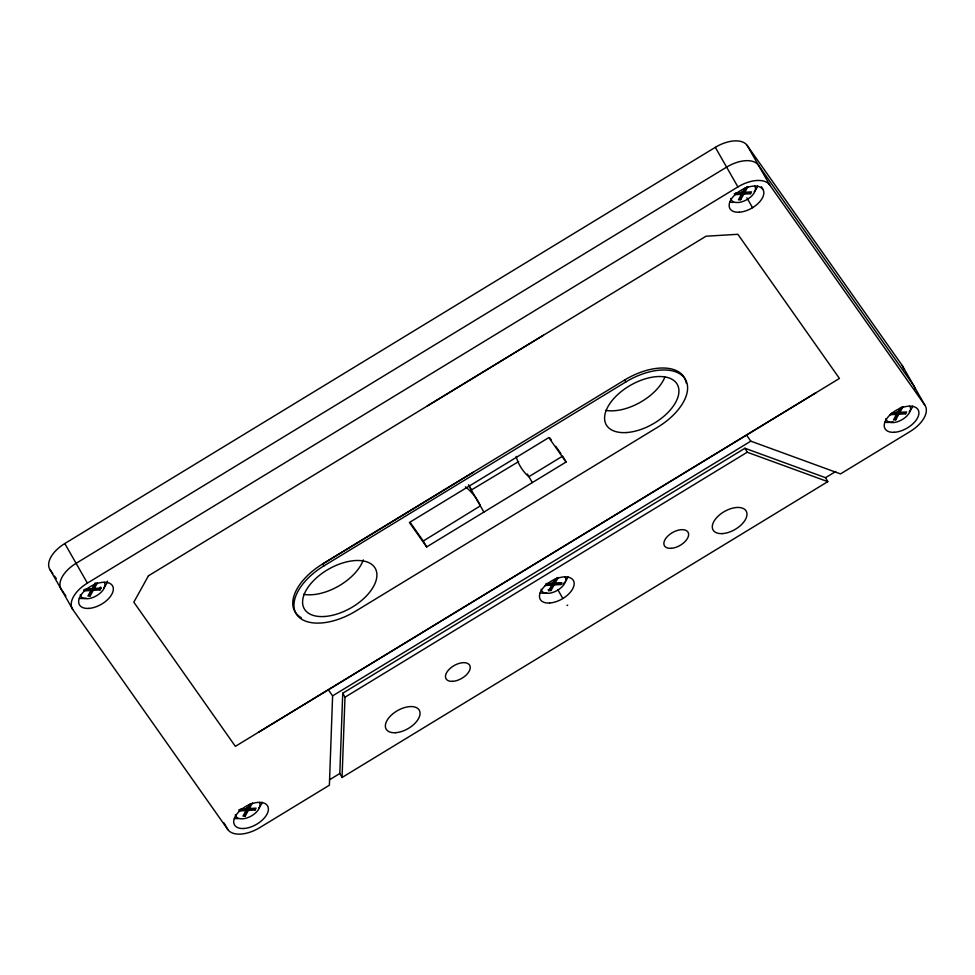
<?xml version="1.0" encoding="UTF-8"?>
<svg xmlns="http://www.w3.org/2000/svg" width="975" height="975" viewBox="0 0 975 975"><rect width="100%" height="100%" fill="white"/><g stroke="black" fill="none" stroke-linecap="round" stroke-linejoin="round"><path stroke-width="1.46" d="M328.307 689.752L332.609 695.87L329.379 785.216L259.679 827.665A27.227 14.905 -29.7 0 1 227.833 829.579L72.759 609.497L50.188 569.912A27.227 14.905 -29.7 0 1 64.801 543.538L715.321 147.335A27.227 14.905 -29.7 0 1 747.167 145.421L902.241 365.503L924.812 405.088A27.227 14.905 -29.7 0 1 910.199 431.462L840.499 473.911L750.811 441.163L746.509 435.045M339.812 773.516L342.725 693.249L744.949 448.268L825.533 477.689L827.787 481.65L342.067 777.477L339.812 773.516L329.66 779.707M342.067 777.477L344.979 697.21L342.725 693.249M85.288 589.01L84.252 590.874L91.004 590.46L90.443 589.473L83.679 589.887M91.004 590.46L87.908 596.054L90.151 595.92L93.259 590.326L100.011 589.924L101.047 588.059L100.486 587.06L99.45 588.924L92.698 589.339L89.59 594.933L90.151 595.92M95.136 583.001L92.04 588.595L86.629 588.924M96.208 583.001L93.722 587.474L94.295 588.461L101.047 588.059M94.295 588.461L97.39 582.867M238.753 809.969L245.505 809.555L246.066 810.554L242.97 816.148L245.225 816.014L248.32 810.42L255.084 810.006L256.108 808.141L249.356 808.543L248.796 807.556L250.648 804.204M240.35 809.092L247.102 808.689L249.588 804.204M255.084 810.006L254.512 809.018L247.76 809.421L244.652 815.015L245.225 816.014M249.356 808.543L252.452 802.949M734.199 193.684L740.951 193.269L741.524 194.269L738.416 199.863L740.671 199.717L743.779 194.123L750.531 193.72L751.567 191.856L744.803 192.258L744.242 191.271L746.728 186.798M735.796 192.806L742.56 192.404L745.034 187.919M750.531 193.72L749.97 192.733L743.206 193.135L740.11 198.729L740.671 199.717M744.803 192.258L747.91 186.664M548.742 590.667L550.985 590.533L554.092 584.939L560.844 584.525L560.284 583.538L553.52 583.94L550.424 589.546L548.169 589.68L548.742 590.667L551.838 585.073L551.277 584.086L545.866 584.403M546.11 583.611L552.874 583.208L555.348 578.723M557.042 577.602L554.556 582.075L555.128 583.074L561.88 582.66L560.844 584.525M555.128 583.074L558.224 577.468M890.614 413.68L896.025 413.363L896.586 414.351L893.49 419.945L895.733 419.811L898.84 414.217L905.592 413.802L906.628 411.938L899.876 412.352L899.303 411.365L901.79 406.88M892.21 412.815L897.622 412.486L900.096 408.013M905.592 413.802L905.032 412.815L898.28 413.229L895.172 418.823L895.733 419.811M899.876 412.352L902.972 406.758M72.759 609.497A27.227 14.905 -29.7 0 1 87.384 583.123L737.904 186.92A27.227 14.905 -29.7 0 1 769.75 184.994L924.812 405.088M686.266 383.163A50.371 27.58 -29.7 0 0 624.695 379.982L322.664 563.928A50.334 27.568 -29.7 0 0 301.251 617.687M473.704 471.985L322.688 563.952L323.822 565.939A50.334 27.568 -29.7 0 0 296.79 614.701A50.334 27.568 -29.7 0 0 355.668 611.142L657.698 427.196A50.371 27.58 -29.7 0 0 684.743 378.398A50.371 27.58 -29.7 0 0 625.816 381.956L323.822 565.939M518.602 461.602L471.364 490.011A163.373 89.456 -29.7 0 0 468.902 485.245M410.341 522.673L423.26 541.015L480.395 505.842A163.373 89.456 -29.7 0 0 465.404 486.83M566.048 462.053L548.815 437.592L409.415 522.49L426.648 546.951L566.048 462.053L562.66 456.117L528.913 476.665L527.353 475.398A136.147 74.551 -29.7 0 1 516.128 456.422M332.609 695.87L750.811 441.163M344.979 697.21L747.216 452.229L827.787 481.65M567.048 605.512L567.706 605.109M825.533 477.689L835.697 471.498M734.76 194.671L741.524 194.269M889.834 414.753L896.586 414.351M545.086 585.475L551.838 585.073M239.314 810.956L246.066 810.554M816.197 392.608L258.619 732.201M543.392 335.266L427.221 406.014M549.729 437.775L551.46 440.212M555.762 446.331L560.93 453.668M50.188 569.912L52.821 573.641M54.563 576.128L56.318 578.626M65.861 595.92L61.474 589.704A27.227 14.905 -29.7 0 1 76.099 563.331L726.607 167.127A27.227 14.905 -29.7 0 1 758.453 165.202L913.526 385.296A27.227 14.905 -29.7 0 1 914.964 388.94M747.167 145.421L769.75 184.994M898.28 413.229L898.84 414.217M897.061 411.499L897.622 412.486M761.365 186.773L762.779 189.248M746.899 197.815L752.542 207.712M743.206 193.135L743.779 194.123M741.987 191.405L742.56 192.404M715.321 147.335L737.904 186.92M744.949 448.268L747.216 452.229M624.695 379.982L625.816 381.956M527.402 474.021L532.301 482.601M557.919 589.851L562.855 598.516M553.52 583.94L554.092 584.939M552.313 582.221L552.874 583.208M550.424 589.546L550.985 590.533M468.463 485.038L483.88 512.082M423.26 541.015L426.648 546.951M247.76 809.421L248.32 810.42M246.541 807.69L247.102 808.689M99.45 588.924L100.011 589.924M92.698 589.339L93.259 590.326M64.801 543.538L87.384 583.123M224.067 822.985L227.833 829.579M754.747 186.14A13.613 7.459 -29.7 0 1 755.345 190.137L754.382 192.526A13.613 7.459 -29.7 0 1 737.965 202.532L735.223 202.398A13.613 7.459 -29.7 0 1 730.787 198.461M912.722 406.136A19.061 10.433 -29.7 0 1 909.285 411.803M893.027 421.7A19.061 10.433 -29.7 0 1 884.861 422.199M104.227 582.331A13.613 7.459 -29.7 0 1 104.825 586.341L103.874 588.729A13.613 7.459 -29.7 0 1 87.445 598.735L84.703 598.589A13.613 7.459 -29.7 0 1 80.279 594.665M567.962 576.847A19.061 10.433 -29.7 0 1 565.451 581.393M564.537 582.514A19.061 10.433 -29.7 0 1 562.977 584.171M546.804 592.751A19.061 10.433 -29.7 0 1 540.113 592.922M565.061 576.944A13.613 7.459 -29.7 0 1 565.658 580.942L564.708 583.342A13.613 7.459 -29.7 0 1 548.279 593.348L545.537 593.202A13.613 7.459 -29.7 0 1 541.113 589.266M262.202 802.328A19.061 10.433 -29.7 0 1 258.777 807.995M238.18 818.598A19.061 10.433 -29.7 0 1 234.353 818.391M909.809 406.222A13.613 7.459 -29.7 0 1 910.406 410.231L909.456 412.62A13.613 7.459 -29.7 0 1 893.027 422.626L890.285 422.48A13.613 7.459 -29.7 0 1 885.861 418.543M757.648 186.042A19.061 10.433 -29.7 0 1 754.223 191.709M733.639 202.312A19.061 10.433 -29.7 0 1 729.8 202.105M107.457 581.149A19.061 10.433 -29.7 0 1 103.703 587.913M85.971 598.138A19.061 10.433 -29.7 0 1 79.28 598.309M259.289 802.425A13.613 7.459 -29.7 0 1 259.886 806.422L258.936 808.811A13.613 7.459 -29.7 0 1 242.507 818.817L239.765 818.683A13.613 7.459 -29.7 0 1 235.341 814.747M363.285 559.894A40.84 22.364 -29.7 0 1 303.603 594.323M664.852 377.13A40.84 22.364 -29.7 0 1 605.621 410.353M902.241 365.503A27.227 14.905 -29.7 0 1 903.679 369.147M148.432 575.823L133.819 602.197L235.377 746.35L839.438 378.446L737.868 234.293L706.022 236.218L148.432 575.823M452.692 681.342A13.613 7.459 -29.7 0 0 470.194 666.766A13.613 7.459 -29.7 0 0 450.694 667.936A13.613 7.459 -29.7 0 0 452.692 681.342M88.762 608.4A19.061 10.433 -29.7 0 0 113.271 587.998A19.061 10.433 -29.7 0 0 85.958 589.643A19.061 10.433 -29.7 0 0 88.762 608.4M722.402 533.593A19.061 10.433 -29.7 0 0 746.911 513.179A19.061 10.433 -29.7 0 0 719.599 514.837A19.061 10.433 -29.7 0 0 722.402 533.593M395.472 732.713A19.061 10.433 -29.7 0 0 419.981 712.298A19.061 10.433 -29.7 0 0 392.669 713.956A19.061 10.433 -29.7 0 0 395.472 732.713M243.823 828.494A19.061 10.433 -29.7 0 0 268.332 808.08A19.061 10.433 -29.7 0 0 241.032 809.725A19.061 10.433 -29.7 0 0 243.823 828.494M894.343 432.291A19.061 10.433 -29.7 0 0 918.852 411.877A19.061 10.433 -29.7 0 0 891.54 413.534A19.061 10.433 -29.7 0 0 894.343 432.291M549.595 603.013A19.061 10.433 -29.7 0 0 574.104 582.599A19.061 10.433 -29.7 0 0 546.792 584.257A19.061 10.433 -29.7 0 0 549.595 603.013M324.236 616.517A40.84 22.364 -29.7 0 0 376.752 572.788A40.84 22.364 -29.7 0 0 318.24 576.322A40.84 22.364 -29.7 0 0 324.236 616.517M626.255 432.559A40.84 22.364 -29.7 0 0 678.771 388.818A40.84 22.364 -29.7 0 0 620.258 392.352A40.84 22.364 -29.7 0 0 626.255 432.559M739.282 212.209A19.061 10.433 -29.7 0 0 763.778 191.795A19.061 10.433 -29.7 0 0 736.478 193.44A19.061 10.433 -29.7 0 0 739.282 212.209M671.08 548.328A13.613 7.459 -29.7 0 0 688.582 533.752A13.613 7.459 -29.7 0 0 669.069 534.934A13.613 7.459 -29.7 0 0 671.08 548.328"/></g></svg>
